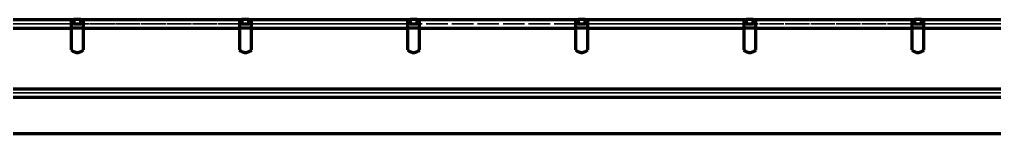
# Model space of a CAD drawing. Header units: millimetres. Extents: x 0 to 420, y 0 to 297.
# Drawn here: x 88.6 to 146.6, y 215.9 to 222.7 of the extents above; entities that cross this region are included whole.
import ezdxf

# ---------------------------------------------------------------- set-up
doc = ezdxf.new("R2010")
doc.units = ezdxf.units.MM
doc.linetypes.add('DASHED', pattern=[1.524, 1.27, -0.254])

msp = doc.modelspace()

# ---------------------------------------------------------------- linework, layer by layer
at = {"color": 5, "linetype": 'DASHED', "lineweight": 35}
for p, q in [((65, 222.7), (239, 222.7)), ((239, 222.45), (65, 222.45)), ((91.64, 222.45), (82.36, 222.45)), ((91.64, 222.45), (91.64, 222.7)), ((91.64, 222.448), (91.64, 222.45)), ((91.64, 222.444), (91.64, 222.448)), ((91.64, 222.436), (91.64, 222.444)), ((91.64, 222.425), (91.64, 222.436)), ((91.64, 222.412), (91.64, 222.425)), ((91.64, 222.395), (91.64, 222.412)), ((91.64, 222.377), (91.64, 222.395)), ((91.64, 222.356), (91.64, 222.377)), ((91.64, 222.333), (91.64, 222.356)), ((91.64, 222.308), (91.64, 222.333)), ((91.64, 222.283), (91.64, 222.308)), ((91.64, 222.256), (91.64, 222.283)), ((91.64, 222.228), (91.64, 222.256)), ((91.64, 222.2), (91.64, 222.228)), ((91.64, 220.9), (91.64, 222.2)), ((92.36, 222.7), (92.36, 222.45)), ((92.36, 222.45), (92.36, 222.448)), ((101.64, 222.45), (92.36, 222.45)), ((92.36, 222.448), (92.36, 222.444)), ((92.36, 222.444), (92.36, 222.436)), ((92.36, 222.436), (92.36, 222.425)), ((92.36, 222.425), (92.36, 222.412)), ((92.36, 222.412), (92.36, 222.395)), ((92.36, 222.395), (92.36, 222.377)), ((92.36, 222.377), (92.36, 222.356)), ((92.36, 222.356), (92.36, 222.333)), ((92.36, 222.333), (92.36, 222.308)), ((92.36, 222.308), (92.36, 222.283)), ((92.36, 222.283), (92.36, 222.256)), ((92.36, 222.256), (92.36, 222.228)), ((92.36, 222.228), (92.36, 222.2)), ((92.36, 222.2), (92.36, 220.9)), ((101.64, 222.45), (101.64, 222.7)), ((101.64, 222.448), (101.64, 222.45)), ((101.64, 222.444), (101.64, 222.448)), ((101.64, 222.436), (101.64, 222.444)), ((101.64, 222.425), (101.64, 222.436)), ((101.64, 222.412), (101.64, 222.425)), ((101.64, 222.395), (101.64, 222.412)), ((101.64, 222.377), (101.64, 222.395)), ((101.64, 222.356), (101.64, 222.377)), ((101.64, 222.333), (101.64, 222.356)), ((101.64, 222.308), (101.64, 222.333)), ((101.64, 222.283), (101.64, 222.308)), ((101.64, 222.256), (101.64, 222.283)), ((101.64, 222.228), (101.64, 222.256)), ((101.64, 222.2), (101.64, 222.228)), ((101.64, 220.9), (101.64, 222.2)), ((102.36, 222.7), (102.36, 222.45)), ((102.36, 222.45), (102.36, 222.448)), ((111.64, 222.45), (102.36, 222.45)), ((102.36, 222.448), (102.36, 222.444)), ((102.36, 222.444), (102.36, 222.436)), ((102.36, 222.436), (102.36, 222.425)), ((102.36, 222.425), (102.36, 222.412)), ((102.36, 222.412), (102.36, 222.395)), ((102.36, 222.395), (102.36, 222.377)), ((102.36, 222.377), (102.36, 222.356)), ((102.36, 222.356), (102.36, 222.333)), ((102.36, 222.333), (102.36, 222.308)), ((102.36, 222.308), (102.36, 222.283)), ((102.36, 222.283), (102.36, 222.256)), ((102.36, 222.256), (102.36, 222.228)), ((102.36, 222.228), (102.36, 222.2)), ((102.36, 222.2), (102.36, 220.9)), ((111.64, 222.45), (111.64, 222.7)), ((111.64, 222.448), (111.64, 222.45)), ((111.64, 222.444), (111.64, 222.448)), ((111.64, 222.436), (111.64, 222.444)), ((111.64, 222.425), (111.64, 222.436)), ((111.64, 222.412), (111.64, 222.425)), ((111.64, 222.395), (111.64, 222.412)), ((111.64, 222.377), (111.64, 222.395)), ((111.64, 222.356), (111.64, 222.377)), ((111.64, 222.333), (111.64, 222.356)), ((111.64, 222.308), (111.64, 222.333)), ((111.64, 222.283), (111.64, 222.308)), ((111.64, 222.256), (111.64, 222.283)), ((111.64, 222.228), (111.64, 222.256)), ((111.64, 222.2), (111.64, 222.228)), ((111.64, 220.9), (111.64, 222.2)), ((112.36, 222.7), (112.36, 222.45)), ((112.36, 222.45), (112.36, 222.448)), ((121.64, 222.45), (112.36, 222.45)), ((112.36, 222.448), (112.36, 222.444)), ((112.36, 222.444), (112.36, 222.436)), ((112.36, 222.436), (112.36, 222.425)), ((112.36, 222.425), (112.36, 222.412)), ((112.36, 222.412), (112.36, 222.395)), ((112.36, 222.395), (112.36, 222.377)), ((112.36, 222.377), (112.36, 222.356)), ((112.36, 222.356), (112.36, 222.333)), ((112.36, 222.333), (112.36, 222.308)), ((112.36, 222.308), (112.36, 222.283)), ((112.36, 222.283), (112.36, 222.256)), ((112.36, 222.256), (112.36, 222.228)), ((112.36, 222.228), (112.36, 222.2)), ((112.36, 222.2), (112.36, 220.9)), ((121.64, 222.45), (121.64, 222.7)), ((121.64, 222.448), (121.64, 222.45)), ((121.64, 222.444), (121.64, 222.448)), ((121.64, 222.436), (121.64, 222.444)), ((121.64, 222.425), (121.64, 222.436)), ((121.64, 222.412), (121.64, 222.425)), ((121.64, 222.395), (121.64, 222.412)), ((121.64, 222.377), (121.64, 222.395)), ((121.64, 222.356), (121.64, 222.377)), ((121.64, 222.333), (121.64, 222.356)), ((121.64, 222.308), (121.64, 222.333)), ((121.64, 222.283), (121.64, 222.308)), ((121.64, 222.256), (121.64, 222.283)), ((121.64, 222.228), (121.64, 222.256)), ((121.64, 222.2), (121.64, 222.228)), ((121.64, 220.9), (121.64, 222.2)), ((122.36, 222.7), (122.36, 222.45)), ((122.36, 222.45), (122.36, 222.448)), ((131.64, 222.45), (122.36, 222.45)), ((122.36, 222.448), (122.36, 222.444)), ((122.36, 222.444), (122.36, 222.436)), ((122.36, 222.436), (122.36, 222.425)), ((122.36, 222.425), (122.36, 222.412)), ((122.36, 222.412), (122.36, 222.395)), ((122.36, 222.395), (122.36, 222.377)), ((122.36, 222.377), (122.36, 222.356)), ((122.36, 222.356), (122.36, 222.333)), ((122.36, 222.333), (122.36, 222.308)), ((122.36, 222.308), (122.36, 222.283)), ((122.36, 222.283), (122.36, 222.256)), ((122.36, 222.256), (122.36, 222.228)), ((122.36, 222.228), (122.36, 222.2)), ((122.36, 222.2), (122.36, 220.9)), ((131.64, 222.45), (131.64, 222.7)), ((131.64, 222.448), (131.64, 222.45)), ((131.64, 222.444), (131.64, 222.448)), ((131.64, 222.436), (131.64, 222.444)), ((131.64, 222.425), (131.64, 222.436)), ((131.64, 222.412), (131.64, 222.425)), ((131.64, 222.395), (131.64, 222.412)), ((131.64, 222.377), (131.64, 222.395)), ((131.64, 222.356), (131.64, 222.377)), ((131.64, 222.333), (131.64, 222.356)), ((131.64, 222.308), (131.64, 222.333)), ((131.64, 222.283), (131.64, 222.308)), ((131.64, 222.256), (131.64, 222.283)), ((131.64, 222.228), (131.64, 222.256)), ((131.64, 222.2), (131.64, 222.228)), ((131.64, 220.9), (131.64, 222.2)), ((132.36, 222.7), (132.36, 222.45)), ((132.36, 222.45), (132.36, 222.448)), ((141.64, 222.45), (132.36, 222.45)), ((132.36, 222.448), (132.36, 222.444)), ((132.36, 222.444), (132.36, 222.436)), ((132.36, 222.436), (132.36, 222.425)), ((132.36, 222.425), (132.36, 222.412)), ((132.36, 222.412), (132.36, 222.395)), ((132.36, 222.395), (132.36, 222.377)), ((132.36, 222.377), (132.36, 222.356)), ((132.36, 222.356), (132.36, 222.333)), ((132.36, 222.333), (132.36, 222.308)), ((132.36, 222.308), (132.36, 222.283)), ((132.36, 222.283), (132.36, 222.256)), ((132.36, 222.256), (132.36, 222.228)), ((132.36, 222.228), (132.36, 222.2)), ((132.36, 222.2), (132.36, 220.9)), ((141.64, 222.45), (141.64, 222.7)), ((141.64, 222.448), (141.64, 222.45)), ((141.64, 222.444), (141.64, 222.448)), ((141.64, 222.436), (141.64, 222.444)), ((141.64, 222.425), (141.64, 222.436)), ((141.64, 222.412), (141.64, 222.425)), ((141.64, 222.395), (141.64, 222.412)), ((141.64, 222.377), (141.64, 222.395)), ((141.64, 222.356), (141.64, 222.377)), ((141.64, 222.333), (141.64, 222.356)), ((141.64, 222.308), (141.64, 222.333)), ((141.64, 222.283), (141.64, 222.308)), ((141.64, 222.256), (141.64, 222.283)), ((141.64, 222.228), (141.64, 222.256)), ((141.64, 222.2), (141.64, 222.228)), ((141.64, 220.9), (141.64, 222.2)), ((142.36, 222.7), (142.36, 222.45)), ((142.36, 222.45), (142.36, 222.448)), ((151.64, 222.45), (142.36, 222.45)), ((142.36, 222.448), (142.36, 222.444)), ((142.36, 222.444), (142.36, 222.436)), ((142.36, 222.436), (142.36, 222.425)), ((142.36, 222.425), (142.36, 222.412)), ((142.36, 222.412), (142.36, 222.395)), ((142.36, 222.395), (142.36, 222.377)), ((142.36, 222.377), (142.36, 222.356)), ((142.36, 222.356), (142.36, 222.333)), ((142.36, 222.333), (142.36, 222.308)), ((142.36, 222.308), (142.36, 222.283)), ((142.36, 222.283), (142.36, 222.256)), ((142.36, 222.256), (142.36, 222.228)), ((142.36, 222.228), (142.36, 222.2)), ((142.36, 222.2), (142.36, 220.9)), ((91.729, 220.829), (91.64, 220.9)), ((91.832, 220.78), (91.729, 220.829)), ((91.943, 220.754), (91.832, 220.78)), ((92.057, 220.754), (91.943, 220.754)), ((92.168, 220.78), (92.057, 220.754)), ((92.271, 220.829), (92.168, 220.78)), ((92.36, 220.9), (92.271, 220.829)), ((101.729, 220.829), (101.64, 220.9)), ((101.832, 220.78), (101.729, 220.829)), ((101.943, 220.754), (101.832, 220.78)), ((102.057, 220.754), (101.943, 220.754)), ((102.168, 220.78), (102.057, 220.754)), ((102.271, 220.829), (102.168, 220.78)), ((102.36, 220.9), (102.271, 220.829)), ((111.729, 220.829), (111.64, 220.9)), ((111.832, 220.78), (111.729, 220.829)), ((111.943, 220.754), (111.832, 220.78)), ((112.057, 220.754), (111.943, 220.754)), ((112.168, 220.78), (112.057, 220.754)), ((112.271, 220.829), (112.168, 220.78)), ((112.36, 220.9), (112.271, 220.829)), ((121.729, 220.829), (121.64, 220.9)), ((121.832, 220.78), (121.729, 220.829)), ((121.943, 220.754), (121.832, 220.78)), ((122.057, 220.754), (121.943, 220.754)), ((122.168, 220.78), (122.057, 220.754)), ((122.271, 220.829), (122.168, 220.78)), ((122.36, 220.9), (122.271, 220.829)), ((131.729, 220.829), (131.64, 220.9)), ((131.832, 220.78), (131.729, 220.829)), ((131.943, 220.754), (131.832, 220.78)), ((132.057, 220.754), (131.943, 220.754)), ((132.168, 220.78), (132.057, 220.754)), ((132.271, 220.829), (132.168, 220.78)), ((132.36, 220.9), (132.271, 220.829)), ((141.729, 220.829), (141.64, 220.9)), ((141.832, 220.78), (141.729, 220.829)), ((141.943, 220.754), (141.832, 220.78)), ((142.057, 220.754), (141.943, 220.754)), ((142.168, 220.78), (142.057, 220.754)), ((142.271, 220.829), (142.168, 220.78)), ((142.36, 220.9), (142.271, 220.829)), ((239, 218.35), (65, 218.35)), ((65, 218.35), (239, 218.35)), ((65, 218.1), (239, 218.1)), ((239, 215.95), (65, 215.95))]:
    msp.add_line(p, q, dxfattribs=at)
at = {"color": 1, "lineweight": 70}
for p, q in [((82.36, 222.7), (91.64, 222.7)), ((82.36, 222.2), (91.64, 222.2)), ((91.64, 222.7), (91.641, 222.7)), ((91.64, 222.7), (91.64, 222.697)), ((91.64, 222.697), (91.64, 222.687)), ((91.64, 222.687), (91.64, 222.672)), ((91.64, 222.672), (91.64, 222.65)), ((91.64, 222.65), (91.64, 222.623)), ((91.64, 222.623), (91.64, 222.591)), ((91.64, 222.591), (91.64, 222.554)), ((91.64, 222.554), (91.64, 222.512)), ((91.64, 222.512), (91.64, 222.466)), ((91.64, 222.466), (91.64, 222.417)), ((91.641, 222.45), (91.64, 222.45)), ((91.64, 222.417), (91.64, 222.365)), ((91.64, 222.365), (91.64, 222.311)), ((91.64, 222.311), (91.64, 222.256)), ((91.64, 222.256), (91.64, 222.2)), ((91.64, 222.2), (91.64, 220.9)), ((92.36, 222.2), (91.64, 222.2)), ((91.641, 222.7), (91.644, 222.7)), ((91.644, 222.45), (91.641, 222.45)), ((91.644, 222.7), (91.648, 222.7)), ((91.648, 222.45), (91.644, 222.45)), ((91.648, 222.7), (91.655, 222.7)), ((91.655, 222.45), (91.648, 222.45)), ((91.655, 222.7), (91.663, 222.7)), ((91.663, 222.45), (91.655, 222.45)), ((91.663, 222.7), (91.673, 222.7)), ((91.673, 222.45), (91.663, 222.45)), ((91.673, 222.7), (91.684, 222.7)), ((91.684, 222.45), (91.673, 222.45)), ((91.684, 222.7), (91.696, 222.7)), ((91.696, 222.45), (91.684, 222.45)), ((91.696, 222.7), (91.71, 222.7)), ((91.71, 222.45), (91.696, 222.45)), ((91.71, 222.7), (91.725, 222.7)), ((91.725, 222.45), (91.71, 222.45)), ((91.725, 222.7), (91.74, 222.7)), ((91.74, 222.45), (91.725, 222.45)), ((91.74, 222.7), (91.757, 222.7)), ((91.757, 222.45), (91.74, 222.45)), ((91.757, 222.7), (91.773, 222.7)), ((91.773, 222.45), (91.757, 222.45)), ((91.773, 222.7), (91.79, 222.7)), ((91.79, 222.45), (91.773, 222.45)), ((92.21, 222.7), (91.79, 222.7)), ((91.79, 222.7), (91.79, 222.45)), ((91.79, 222.45), (92.21, 222.45)), ((92.21, 222.7), (92.227, 222.7)), ((92.21, 222.45), (92.21, 222.7)), ((92.227, 222.45), (92.21, 222.45)), ((92.227, 222.7), (92.243, 222.7)), ((92.243, 222.45), (92.227, 222.45)), ((92.243, 222.7), (92.26, 222.7)), ((92.26, 222.45), (92.243, 222.45)), ((92.26, 222.7), (92.275, 222.7)), ((92.275, 222.45), (92.26, 222.45)), ((92.275, 222.7), (92.29, 222.7)), ((92.29, 222.45), (92.275, 222.45)), ((92.29, 222.7), (92.304, 222.7)), ((92.304, 222.45), (92.29, 222.45)), ((92.304, 222.7), (92.316, 222.7)), ((92.316, 222.45), (92.304, 222.45)), ((92.316, 222.7), (92.327, 222.7)), ((92.327, 222.45), (92.316, 222.45)), ((92.327, 222.7), (92.337, 222.7)), ((92.337, 222.45), (92.327, 222.45)), ((92.337, 222.7), (92.345, 222.7)), ((92.345, 222.45), (92.337, 222.45)), ((92.345, 222.7), (92.352, 222.7)), ((92.352, 222.45), (92.345, 222.45)), ((92.352, 222.7), (92.356, 222.7)), ((92.356, 222.45), (92.352, 222.45)), ((92.356, 222.7), (92.359, 222.7)), ((92.359, 222.45), (92.356, 222.45)), ((92.359, 222.7), (92.36, 222.7)), ((92.36, 222.45), (92.359, 222.45)), ((92.36, 222.697), (92.36, 222.7)), ((92.36, 222.7), (101.64, 222.7)), ((92.36, 222.687), (92.36, 222.697)), ((92.36, 222.672), (92.36, 222.687)), ((92.36, 222.65), (92.36, 222.672)), ((92.36, 222.623), (92.36, 222.65)), ((92.36, 222.591), (92.36, 222.623)), ((92.36, 222.554), (92.36, 222.591)), ((92.36, 222.512), (92.36, 222.554)), ((92.36, 222.466), (92.36, 222.512)), ((92.36, 222.417), (92.36, 222.466)), ((92.36, 222.365), (92.36, 222.417)), ((92.36, 222.311), (92.36, 222.365)), ((92.36, 222.256), (92.36, 222.311)), ((92.36, 222.2), (92.36, 222.256)), ((92.36, 220.9), (92.36, 222.2)), ((92.36, 222.2), (101.64, 222.2)), ((101.64, 222.7), (101.641, 222.7)), ((101.64, 222.7), (101.64, 222.697)), ((101.64, 222.697), (101.64, 222.687)), ((101.64, 222.687), (101.64, 222.672)), ((101.64, 222.672), (101.64, 222.65)), ((101.64, 222.65), (101.64, 222.623)), ((101.64, 222.623), (101.64, 222.591)), ((101.64, 222.591), (101.64, 222.554)), ((101.64, 222.554), (101.64, 222.512)), ((101.64, 222.512), (101.64, 222.466)), ((101.64, 222.466), (101.64, 222.417)), ((101.641, 222.45), (101.64, 222.45)), ((101.64, 222.417), (101.64, 222.365)), ((101.64, 222.365), (101.64, 222.311)), ((101.64, 222.311), (101.64, 222.256)), ((101.64, 222.256), (101.64, 222.2)), ((101.64, 222.2), (101.64, 220.9)), ((102.36, 222.2), (101.64, 222.2)), ((101.641, 222.7), (101.644, 222.7)), ((101.644, 222.45), (101.641, 222.45)), ((101.644, 222.7), (101.648, 222.7)), ((101.648, 222.45), (101.644, 222.45)), ((101.648, 222.7), (101.655, 222.7)), ((101.655, 222.45), (101.648, 222.45)), ((101.655, 222.7), (101.663, 222.7)), ((101.663, 222.45), (101.655, 222.45)), ((101.663, 222.7), (101.673, 222.7)), ((101.673, 222.45), (101.663, 222.45)), ((101.673, 222.7), (101.684, 222.7)), ((101.684, 222.45), (101.673, 222.45)), ((101.684, 222.7), (101.696, 222.7)), ((101.696, 222.45), (101.684, 222.45)), ((101.696, 222.7), (101.71, 222.7)), ((101.71, 222.45), (101.696, 222.45)), ((101.71, 222.7), (101.725, 222.7)), ((101.725, 222.45), (101.71, 222.45)), ((101.725, 222.7), (101.74, 222.7)), ((101.74, 222.45), (101.725, 222.45)), ((101.74, 222.7), (101.757, 222.7)), ((101.757, 222.45), (101.74, 222.45)), ((101.757, 222.7), (101.773, 222.7)), ((101.773, 222.45), (101.757, 222.45)), ((101.773, 222.7), (101.79, 222.7)), ((101.79, 222.45), (101.773, 222.45)), ((102.21, 222.7), (101.79, 222.7)), ((101.79, 222.7), (101.79, 222.45)), ((101.79, 222.45), (102.21, 222.45)), ((102.21, 222.7), (102.227, 222.7)), ((102.21, 222.45), (102.21, 222.7)), ((102.227, 222.45), (102.21, 222.45)), ((102.227, 222.7), (102.243, 222.7)), ((102.243, 222.45), (102.227, 222.45)), ((102.243, 222.7), (102.26, 222.7)), ((102.26, 222.45), (102.243, 222.45)), ((102.26, 222.7), (102.275, 222.7)), ((102.275, 222.45), (102.26, 222.45)), ((102.275, 222.7), (102.29, 222.7)), ((102.29, 222.45), (102.275, 222.45)), ((102.29, 222.7), (102.304, 222.7)), ((102.304, 222.45), (102.29, 222.45)), ((102.304, 222.7), (102.316, 222.7)), ((102.316, 222.45), (102.304, 222.45)), ((102.316, 222.7), (102.327, 222.7)), ((102.327, 222.45), (102.316, 222.45)), ((102.327, 222.7), (102.337, 222.7)), ((102.337, 222.45), (102.327, 222.45)), ((102.337, 222.7), (102.345, 222.7)), ((102.345, 222.45), (102.337, 222.45)), ((102.345, 222.7), (102.352, 222.7)), ((102.352, 222.45), (102.345, 222.45)), ((102.352, 222.7), (102.356, 222.7)), ((102.356, 222.45), (102.352, 222.45)), ((102.356, 222.7), (102.359, 222.7)), ((102.359, 222.45), (102.356, 222.45)), ((102.359, 222.7), (102.36, 222.7)), ((102.36, 222.45), (102.359, 222.45)), ((102.36, 222.697), (102.36, 222.7)), ((102.36, 222.7), (111.64, 222.7)), ((102.36, 222.687), (102.36, 222.697)), ((102.36, 222.672), (102.36, 222.687)), ((102.36, 222.65), (102.36, 222.672)), ((102.36, 222.623), (102.36, 222.65)), ((102.36, 222.591), (102.36, 222.623)), ((102.36, 222.554), (102.36, 222.591)), ((102.36, 222.512), (102.36, 222.554)), ((102.36, 222.466), (102.36, 222.512)), ((102.36, 222.417), (102.36, 222.466)), ((102.36, 222.365), (102.36, 222.417)), ((102.36, 222.311), (102.36, 222.365)), ((102.36, 222.256), (102.36, 222.311)), ((102.36, 222.2), (102.36, 222.256)), ((102.36, 220.9), (102.36, 222.2)), ((102.36, 222.2), (111.64, 222.2)), ((111.64, 222.7), (111.641, 222.7)), ((111.64, 222.7), (111.64, 222.697)), ((111.64, 222.697), (111.64, 222.687)), ((111.64, 222.687), (111.64, 222.672)), ((111.64, 222.672), (111.64, 222.65)), ((111.64, 222.65), (111.64, 222.623)), ((111.64, 222.623), (111.64, 222.591)), ((111.64, 222.591), (111.64, 222.554)), ((111.64, 222.554), (111.64, 222.512)), ((111.64, 222.512), (111.64, 222.466)), ((111.64, 222.466), (111.64, 222.417)), ((111.641, 222.45), (111.64, 222.45)), ((111.64, 222.417), (111.64, 222.365)), ((111.64, 222.365), (111.64, 222.311)), ((111.64, 222.311), (111.64, 222.256)), ((111.64, 222.256), (111.64, 222.2)), ((111.64, 222.2), (111.64, 220.9)), ((112.36, 222.2), (111.64, 222.2)), ((111.641, 222.7), (111.644, 222.7)), ((111.644, 222.45), (111.641, 222.45)), ((111.644, 222.7), (111.648, 222.7)), ((111.648, 222.45), (111.644, 222.45)), ((111.648, 222.7), (111.655, 222.7)), ((111.655, 222.45), (111.648, 222.45)), ((111.655, 222.7), (111.663, 222.7)), ((111.663, 222.45), (111.655, 222.45)), ((111.663, 222.7), (111.673, 222.7)), ((111.673, 222.45), (111.663, 222.45)), ((111.673, 222.7), (111.684, 222.7)), ((111.684, 222.45), (111.673, 222.45)), ((111.684, 222.7), (111.696, 222.7)), ((111.696, 222.45), (111.684, 222.45)), ((111.696, 222.7), (111.71, 222.7)), ((111.71, 222.45), (111.696, 222.45)), ((111.71, 222.7), (111.725, 222.7)), ((111.725, 222.45), (111.71, 222.45)), ((111.725, 222.7), (111.74, 222.7)), ((111.74, 222.45), (111.725, 222.45)), ((111.74, 222.7), (111.757, 222.7)), ((111.757, 222.45), (111.74, 222.45)), ((111.757, 222.7), (111.773, 222.7)), ((111.773, 222.45), (111.757, 222.45)), ((111.773, 222.7), (111.79, 222.7)), ((111.79, 222.45), (111.773, 222.45)), ((112.21, 222.7), (111.79, 222.7)), ((111.79, 222.7), (111.79, 222.45)), ((111.79, 222.45), (112.21, 222.45)), ((112.21, 222.7), (112.227, 222.7)), ((112.21, 222.45), (112.21, 222.7)), ((112.227, 222.45), (112.21, 222.45)), ((112.227, 222.7), (112.243, 222.7)), ((112.243, 222.45), (112.227, 222.45)), ((112.243, 222.7), (112.26, 222.7)), ((112.26, 222.45), (112.243, 222.45)), ((112.26, 222.7), (112.275, 222.7)), ((112.275, 222.45), (112.26, 222.45)), ((112.275, 222.7), (112.29, 222.7)), ((112.29, 222.45), (112.275, 222.45)), ((112.29, 222.7), (112.304, 222.7)), ((112.304, 222.45), (112.29, 222.45)), ((112.304, 222.7), (112.316, 222.7)), ((112.316, 222.45), (112.304, 222.45)), ((112.316, 222.7), (112.327, 222.7)), ((112.327, 222.45), (112.316, 222.45)), ((112.327, 222.7), (112.337, 222.7)), ((112.337, 222.45), (112.327, 222.45)), ((112.337, 222.7), (112.345, 222.7)), ((112.345, 222.45), (112.337, 222.45)), ((112.345, 222.7), (112.352, 222.7)), ((112.352, 222.45), (112.345, 222.45)), ((112.352, 222.7), (112.356, 222.7)), ((112.356, 222.45), (112.352, 222.45)), ((112.356, 222.7), (112.359, 222.7)), ((112.359, 222.45), (112.356, 222.45)), ((112.359, 222.7), (112.36, 222.7)), ((112.36, 222.45), (112.359, 222.45)), ((112.36, 222.697), (112.36, 222.7)), ((112.36, 222.7), (121.64, 222.7)), ((112.36, 222.687), (112.36, 222.697)), ((112.36, 222.672), (112.36, 222.687)), ((112.36, 222.65), (112.36, 222.672)), ((112.36, 222.623), (112.36, 222.65)), ((112.36, 222.591), (112.36, 222.623)), ((112.36, 222.554), (112.36, 222.591)), ((112.36, 222.512), (112.36, 222.554)), ((112.36, 222.466), (112.36, 222.512)), ((112.36, 222.417), (112.36, 222.466)), ((112.36, 222.365), (112.36, 222.417)), ((112.36, 222.311), (112.36, 222.365)), ((112.36, 222.256), (112.36, 222.311)), ((112.36, 222.2), (112.36, 222.256)), ((112.36, 220.9), (112.36, 222.2)), ((112.36, 222.2), (121.64, 222.2)), ((121.64, 222.7), (121.641, 222.7)), ((121.64, 222.7), (121.64, 222.697)), ((121.64, 222.697), (121.64, 222.687)), ((121.64, 222.687), (121.64, 222.672)), ((121.64, 222.672), (121.64, 222.65)), ((121.64, 222.65), (121.64, 222.623)), ((121.64, 222.623), (121.64, 222.591)), ((121.64, 222.591), (121.64, 222.554)), ((121.64, 222.554), (121.64, 222.512)), ((121.64, 222.512), (121.64, 222.466)), ((121.64, 222.466), (121.64, 222.417)), ((121.641, 222.45), (121.64, 222.45)), ((121.64, 222.417), (121.64, 222.365)), ((121.64, 222.365), (121.64, 222.311)), ((121.64, 222.311), (121.64, 222.256)), ((121.64, 222.256), (121.64, 222.2)), ((121.64, 222.2), (121.64, 220.9)), ((122.36, 222.2), (121.64, 222.2)), ((121.641, 222.7), (121.644, 222.7)), ((121.644, 222.45), (121.641, 222.45)), ((121.644, 222.7), (121.648, 222.7)), ((121.648, 222.45), (121.644, 222.45)), ((121.648, 222.7), (121.655, 222.7)), ((121.655, 222.45), (121.648, 222.45)), ((121.655, 222.7), (121.663, 222.7)), ((121.663, 222.45), (121.655, 222.45)), ((121.663, 222.7), (121.673, 222.7)), ((121.673, 222.45), (121.663, 222.45)), ((121.673, 222.7), (121.684, 222.7)), ((121.684, 222.45), (121.673, 222.45)), ((121.684, 222.7), (121.696, 222.7)), ((121.696, 222.45), (121.684, 222.45)), ((121.696, 222.7), (121.71, 222.7)), ((121.71, 222.45), (121.696, 222.45)), ((121.71, 222.7), (121.725, 222.7)), ((121.725, 222.45), (121.71, 222.45)), ((121.725, 222.7), (121.74, 222.7)), ((121.74, 222.45), (121.725, 222.45)), ((121.74, 222.7), (121.757, 222.7)), ((121.757, 222.45), (121.74, 222.45)), ((121.757, 222.7), (121.773, 222.7)), ((121.773, 222.45), (121.757, 222.45)), ((121.773, 222.7), (121.79, 222.7)), ((121.79, 222.45), (121.773, 222.45)), ((122.21, 222.7), (121.79, 222.7)), ((121.79, 222.7), (121.79, 222.45)), ((121.79, 222.45), (122.21, 222.45)), ((122.21, 222.7), (122.227, 222.7)), ((122.21, 222.45), (122.21, 222.7)), ((122.227, 222.45), (122.21, 222.45)), ((122.227, 222.7), (122.243, 222.7)), ((122.243, 222.45), (122.227, 222.45)), ((122.243, 222.7), (122.26, 222.7)), ((122.26, 222.45), (122.243, 222.45)), ((122.26, 222.7), (122.275, 222.7)), ((122.275, 222.45), (122.26, 222.45)), ((122.275, 222.7), (122.29, 222.7)), ((122.29, 222.45), (122.275, 222.45)), ((122.29, 222.7), (122.304, 222.7)), ((122.304, 222.45), (122.29, 222.45)), ((122.304, 222.7), (122.316, 222.7)), ((122.316, 222.45), (122.304, 222.45)), ((122.316, 222.7), (122.327, 222.7)), ((122.327, 222.45), (122.316, 222.45)), ((122.327, 222.7), (122.337, 222.7)), ((122.337, 222.45), (122.327, 222.45)), ((122.337, 222.7), (122.345, 222.7)), ((122.345, 222.45), (122.337, 222.45)), ((122.345, 222.7), (122.352, 222.7)), ((122.352, 222.45), (122.345, 222.45)), ((122.352, 222.7), (122.356, 222.7)), ((122.356, 222.45), (122.352, 222.45)), ((122.356, 222.7), (122.359, 222.7)), ((122.359, 222.45), (122.356, 222.45)), ((122.359, 222.7), (122.36, 222.7)), ((122.36, 222.45), (122.359, 222.45)), ((122.36, 222.697), (122.36, 222.7)), ((122.36, 222.7), (131.64, 222.7)), ((122.36, 222.687), (122.36, 222.697)), ((122.36, 222.672), (122.36, 222.687)), ((122.36, 222.65), (122.36, 222.672)), ((122.36, 222.623), (122.36, 222.65)), ((122.36, 222.591), (122.36, 222.623)), ((122.36, 222.554), (122.36, 222.591)), ((122.36, 222.512), (122.36, 222.554)), ((122.36, 222.466), (122.36, 222.512)), ((122.36, 222.417), (122.36, 222.466)), ((122.36, 222.365), (122.36, 222.417)), ((122.36, 222.311), (122.36, 222.365)), ((122.36, 222.256), (122.36, 222.311)), ((122.36, 222.2), (122.36, 222.256)), ((122.36, 220.9), (122.36, 222.2)), ((122.36, 222.2), (131.64, 222.2)), ((131.64, 222.7), (131.641, 222.7)), ((131.64, 222.7), (131.64, 222.697)), ((131.64, 222.697), (131.64, 222.687)), ((131.64, 222.687), (131.64, 222.672)), ((131.64, 222.672), (131.64, 222.65)), ((131.64, 222.65), (131.64, 222.623)), ((131.64, 222.623), (131.64, 222.591)), ((131.64, 222.591), (131.64, 222.554)), ((131.64, 222.554), (131.64, 222.512)), ((131.64, 222.512), (131.64, 222.466)), ((131.64, 222.466), (131.64, 222.417)), ((131.641, 222.45), (131.64, 222.45)), ((131.64, 222.417), (131.64, 222.365)), ((131.64, 222.365), (131.64, 222.311)), ((131.64, 222.311), (131.64, 222.256)), ((131.64, 222.256), (131.64, 222.2)), ((131.64, 222.2), (131.64, 220.9)), ((132.36, 222.2), (131.64, 222.2)), ((131.641, 222.7), (131.644, 222.7)), ((131.644, 222.45), (131.641, 222.45)), ((131.644, 222.7), (131.648, 222.7)), ((131.648, 222.45), (131.644, 222.45)), ((131.648, 222.7), (131.655, 222.7)), ((131.655, 222.45), (131.648, 222.45)), ((131.655, 222.7), (131.663, 222.7)), ((131.663, 222.45), (131.655, 222.45)), ((131.663, 222.7), (131.673, 222.7)), ((131.673, 222.45), (131.663, 222.45)), ((131.673, 222.7), (131.684, 222.7)), ((131.684, 222.45), (131.673, 222.45)), ((131.684, 222.7), (131.696, 222.7)), ((131.696, 222.45), (131.684, 222.45)), ((131.696, 222.7), (131.71, 222.7)), ((131.71, 222.45), (131.696, 222.45)), ((131.71, 222.7), (131.725, 222.7)), ((131.725, 222.45), (131.71, 222.45)), ((131.725, 222.7), (131.74, 222.7)), ((131.74, 222.45), (131.725, 222.45)), ((131.74, 222.7), (131.757, 222.7)), ((131.757, 222.45), (131.74, 222.45)), ((131.757, 222.7), (131.773, 222.7)), ((131.773, 222.45), (131.757, 222.45)), ((131.773, 222.7), (131.79, 222.7)), ((131.79, 222.45), (131.773, 222.45)), ((132.21, 222.7), (131.79, 222.7)), ((131.79, 222.7), (131.79, 222.45)), ((131.79, 222.45), (132.21, 222.45)), ((132.21, 222.7), (132.227, 222.7)), ((132.21, 222.45), (132.21, 222.7)), ((132.227, 222.45), (132.21, 222.45)), ((132.227, 222.7), (132.243, 222.7)), ((132.243, 222.45), (132.227, 222.45)), ((132.243, 222.7), (132.26, 222.7)), ((132.26, 222.45), (132.243, 222.45)), ((132.26, 222.7), (132.275, 222.7)), ((132.275, 222.45), (132.26, 222.45)), ((132.275, 222.7), (132.29, 222.7)), ((132.29, 222.45), (132.275, 222.45)), ((132.29, 222.7), (132.304, 222.7)), ((132.304, 222.45), (132.29, 222.45)), ((132.304, 222.7), (132.316, 222.7)), ((132.316, 222.45), (132.304, 222.45)), ((132.316, 222.7), (132.327, 222.7)), ((132.327, 222.45), (132.316, 222.45)), ((132.327, 222.7), (132.337, 222.7)), ((132.337, 222.45), (132.327, 222.45)), ((132.337, 222.7), (132.345, 222.7)), ((132.345, 222.45), (132.337, 222.45)), ((132.345, 222.7), (132.352, 222.7)), ((132.352, 222.45), (132.345, 222.45)), ((132.352, 222.7), (132.356, 222.7)), ((132.356, 222.45), (132.352, 222.45)), ((132.356, 222.7), (132.359, 222.7)), ((132.359, 222.45), (132.356, 222.45)), ((132.359, 222.7), (132.36, 222.7)), ((132.36, 222.45), (132.359, 222.45)), ((132.36, 222.697), (132.36, 222.7)), ((132.36, 222.7), (141.64, 222.7)), ((132.36, 222.687), (132.36, 222.697)), ((132.36, 222.672), (132.36, 222.687)), ((132.36, 222.65), (132.36, 222.672)), ((132.36, 222.623), (132.36, 222.65)), ((132.36, 222.591), (132.36, 222.623)), ((132.36, 222.554), (132.36, 222.591)), ((132.36, 222.512), (132.36, 222.554)), ((132.36, 222.466), (132.36, 222.512)), ((132.36, 222.417), (132.36, 222.466)), ((132.36, 222.365), (132.36, 222.417)), ((132.36, 222.311), (132.36, 222.365)), ((132.36, 222.256), (132.36, 222.311)), ((132.36, 222.2), (132.36, 222.256)), ((132.36, 220.9), (132.36, 222.2)), ((132.36, 222.2), (141.64, 222.2)), ((141.64, 222.7), (141.641, 222.7)), ((141.64, 222.7), (141.64, 222.697)), ((141.64, 222.697), (141.64, 222.687)), ((141.64, 222.687), (141.64, 222.672)), ((141.64, 222.672), (141.64, 222.65)), ((141.64, 222.65), (141.64, 222.623)), ((141.64, 222.623), (141.64, 222.591)), ((141.64, 222.591), (141.64, 222.554)), ((141.64, 222.554), (141.64, 222.512)), ((141.64, 222.512), (141.64, 222.466)), ((141.64, 222.466), (141.64, 222.417)), ((141.641, 222.45), (141.64, 222.45)), ((141.64, 222.417), (141.64, 222.365)), ((141.64, 222.365), (141.64, 222.311)), ((141.64, 222.311), (141.64, 222.256)), ((141.64, 222.256), (141.64, 222.2)), ((141.64, 222.2), (141.64, 220.9)), ((142.36, 222.2), (141.64, 222.2)), ((141.641, 222.7), (141.644, 222.7)), ((141.644, 222.45), (141.641, 222.45)), ((141.644, 222.7), (141.648, 222.7)), ((141.648, 222.45), (141.644, 222.45)), ((141.648, 222.7), (141.655, 222.7)), ((141.655, 222.45), (141.648, 222.45)), ((141.655, 222.7), (141.663, 222.7)), ((141.663, 222.45), (141.655, 222.45)), ((141.663, 222.7), (141.673, 222.7)), ((141.673, 222.45), (141.663, 222.45)), ((141.673, 222.7), (141.684, 222.7)), ((141.684, 222.45), (141.673, 222.45)), ((141.684, 222.7), (141.696, 222.7)), ((141.696, 222.45), (141.684, 222.45)), ((141.696, 222.7), (141.71, 222.7)), ((141.71, 222.45), (141.696, 222.45)), ((141.71, 222.7), (141.725, 222.7)), ((141.725, 222.45), (141.71, 222.45)), ((141.725, 222.7), (141.74, 222.7)), ((141.74, 222.45), (141.725, 222.45)), ((141.74, 222.7), (141.757, 222.7)), ((141.757, 222.45), (141.74, 222.45)), ((141.757, 222.7), (141.773, 222.7)), ((141.773, 222.45), (141.757, 222.45)), ((141.773, 222.7), (141.79, 222.7)), ((141.79, 222.45), (141.773, 222.45)), ((142.21, 222.7), (141.79, 222.7)), ((141.79, 222.7), (141.79, 222.45)), ((141.79, 222.45), (142.21, 222.45)), ((142.21, 222.7), (142.227, 222.7)), ((142.21, 222.45), (142.21, 222.7)), ((142.227, 222.45), (142.21, 222.45)), ((142.227, 222.7), (142.243, 222.7)), ((142.243, 222.45), (142.227, 222.45)), ((142.243, 222.7), (142.26, 222.7)), ((142.26, 222.45), (142.243, 222.45)), ((142.26, 222.7), (142.275, 222.7)), ((142.275, 222.45), (142.26, 222.45)), ((142.275, 222.7), (142.29, 222.7)), ((142.29, 222.45), (142.275, 222.45)), ((142.29, 222.7), (142.304, 222.7)), ((142.304, 222.45), (142.29, 222.45)), ((142.304, 222.7), (142.316, 222.7)), ((142.316, 222.45), (142.304, 222.45)), ((142.316, 222.7), (142.327, 222.7)), ((142.327, 222.45), (142.316, 222.45)), ((142.327, 222.7), (142.337, 222.7)), ((142.337, 222.45), (142.327, 222.45)), ((142.337, 222.7), (142.345, 222.7)), ((142.345, 222.45), (142.337, 222.45)), ((142.345, 222.7), (142.352, 222.7)), ((142.352, 222.45), (142.345, 222.45)), ((142.352, 222.7), (142.356, 222.7)), ((142.356, 222.45), (142.352, 222.45)), ((142.356, 222.7), (142.359, 222.7)), ((142.359, 222.45), (142.356, 222.45)), ((142.359, 222.7), (142.36, 222.7)), ((142.36, 222.45), (142.359, 222.45)), ((142.36, 222.697), (142.36, 222.7)), ((142.36, 222.7), (151.64, 222.7)), ((142.36, 222.687), (142.36, 222.697)), ((142.36, 222.672), (142.36, 222.687)), ((142.36, 222.65), (142.36, 222.672)), ((142.36, 222.623), (142.36, 222.65)), ((142.36, 222.591), (142.36, 222.623)), ((142.36, 222.554), (142.36, 222.591)), ((142.36, 222.512), (142.36, 222.554)), ((142.36, 222.466), (142.36, 222.512)), ((142.36, 222.417), (142.36, 222.466)), ((142.36, 222.365), (142.36, 222.417)), ((142.36, 222.311), (142.36, 222.365)), ((142.36, 222.256), (142.36, 222.311)), ((142.36, 222.2), (142.36, 222.256)), ((142.36, 220.9), (142.36, 222.2)), ((142.36, 222.2), (151.64, 222.2)), ((91.64, 220.9), (91.729, 220.829)), ((91.729, 220.829), (91.832, 220.78)), ((91.832, 220.78), (91.943, 220.754)), ((91.943, 220.754), (92.057, 220.754)), ((92.057, 220.754), (92.168, 220.78)), ((92.168, 220.78), (92.271, 220.829)), ((92.271, 220.829), (92.36, 220.9)), ((101.64, 220.9), (101.729, 220.829)), ((101.729, 220.829), (101.832, 220.78)), ((101.832, 220.78), (101.943, 220.754)), ((101.943, 220.754), (102.057, 220.754)), ((102.057, 220.754), (102.168, 220.78)), ((102.168, 220.78), (102.271, 220.829)), ((102.271, 220.829), (102.36, 220.9)), ((111.64, 220.9), (111.729, 220.829)), ((111.729, 220.829), (111.832, 220.78)), ((111.832, 220.78), (111.943, 220.754)), ((111.943, 220.754), (112.057, 220.754)), ((112.057, 220.754), (112.168, 220.78)), ((112.168, 220.78), (112.271, 220.829)), ((112.271, 220.829), (112.36, 220.9)), ((121.64, 220.9), (121.729, 220.829)), ((121.729, 220.829), (121.832, 220.78)), ((121.832, 220.78), (121.943, 220.754)), ((121.943, 220.754), (122.057, 220.754)), ((122.057, 220.754), (122.168, 220.78)), ((122.168, 220.78), (122.271, 220.829)), ((122.271, 220.829), (122.36, 220.9)), ((131.64, 220.9), (131.729, 220.829)), ((131.729, 220.829), (131.832, 220.78)), ((131.832, 220.78), (131.943, 220.754)), ((131.943, 220.754), (132.057, 220.754)), ((132.057, 220.754), (132.168, 220.78)), ((132.168, 220.78), (132.271, 220.829)), ((132.271, 220.829), (132.36, 220.9)), ((141.64, 220.9), (141.729, 220.829)), ((141.729, 220.829), (141.832, 220.78)), ((141.832, 220.78), (141.943, 220.754)), ((141.943, 220.754), (142.057, 220.754)), ((142.057, 220.754), (142.168, 220.78)), ((142.168, 220.78), (142.271, 220.829)), ((142.271, 220.829), (142.36, 220.9)), ((65, 218.6), (239, 218.6)), ((65, 218.1), (239, 218.1)), ((65, 215.95), (239, 215.95))]:
    msp.add_line(p, q, dxfattribs=at)

doc.saveas('drawing.dxf')
